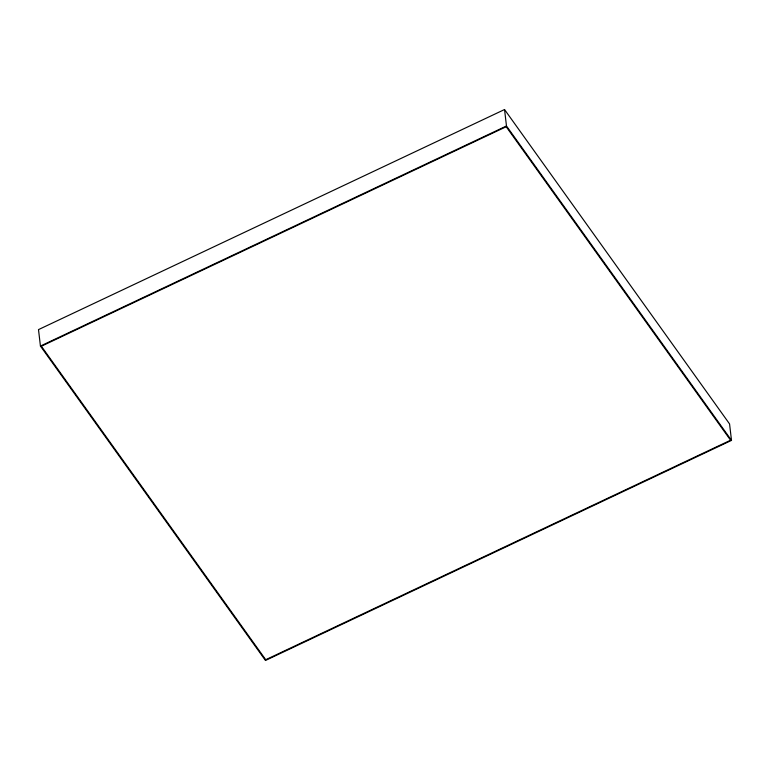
<?xml version="1.0" encoding="UTF-8"?>
<svg xmlns="http://www.w3.org/2000/svg" width="770" height="770" viewBox="0 0 770 770"><rect width="100%" height="100%" fill="white"/><g stroke="black" fill="none" stroke-linecap="round" stroke-linejoin="round"><path stroke-width="1.16" d="M504.543 109.532L38.5 329.608L40.435 346.057L265.458 660.468L731.5 440.392L729.565 423.943L504.543 109.532L506.477 125.982L731.5 440.392M40.435 346.057L506.477 125.982M506.198 126.723L41.359 346.231L265.727 659.726L730.576 440.219L506.198 126.723"/></g></svg>
